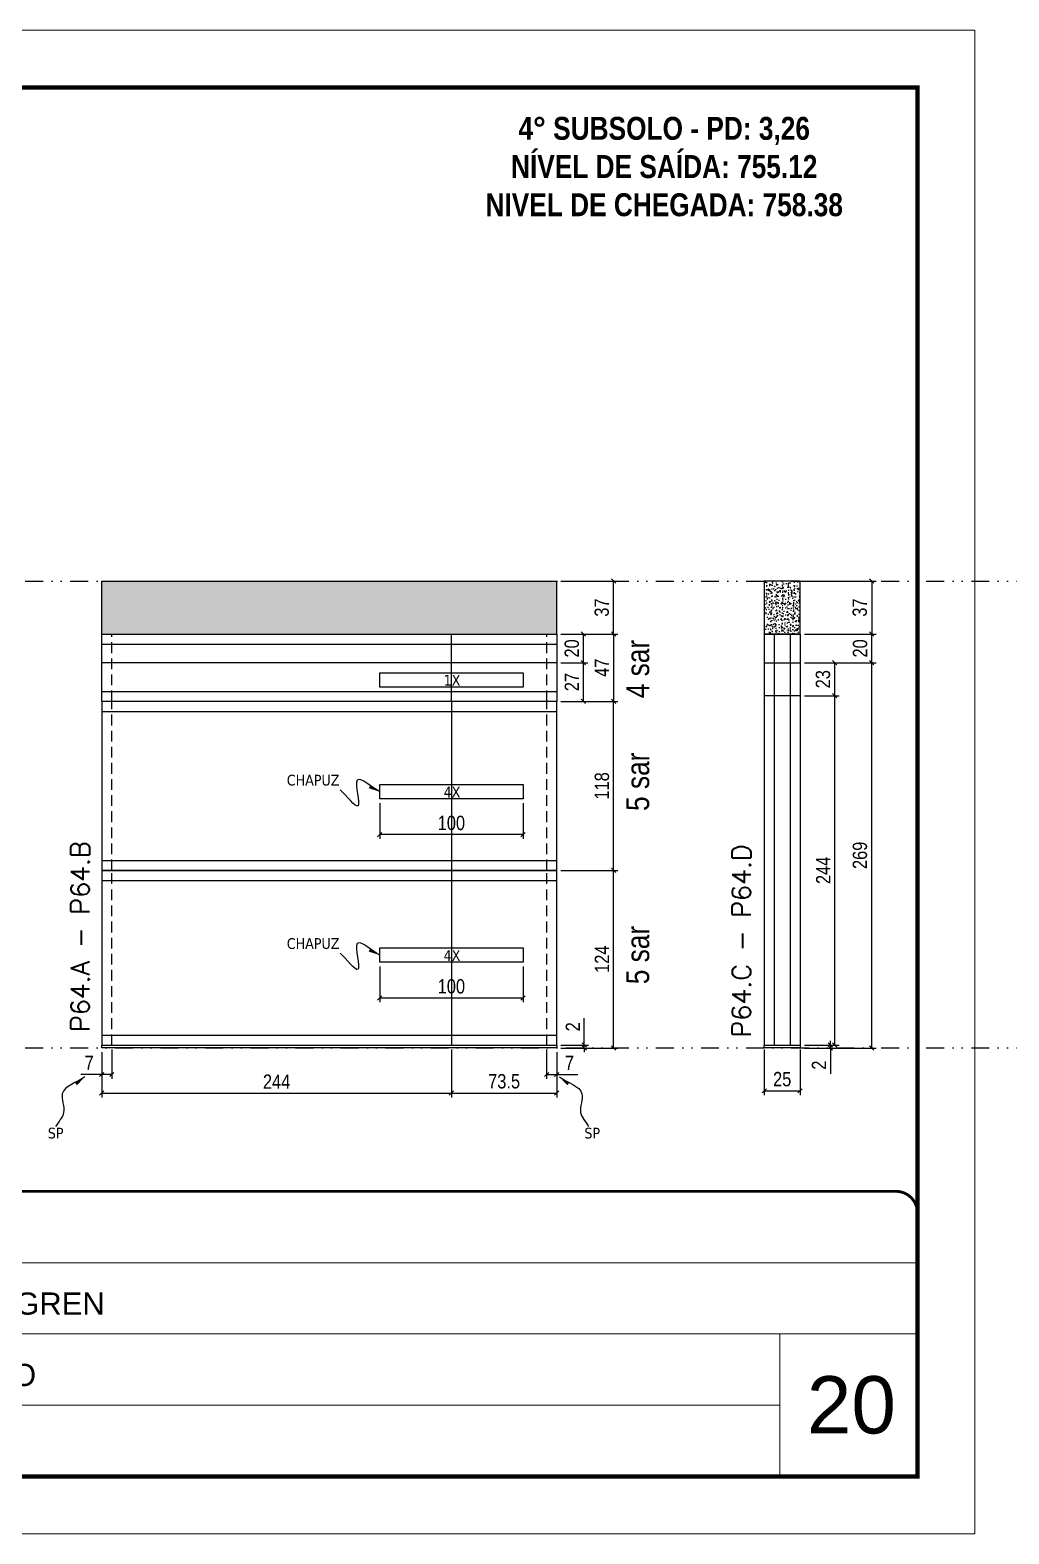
# Model space of a CAD drawing. Header units: millimetres. Extents: x 13777 to 27878, y -21631 to 6985.
# Drawn here: x 20008 to 20691, y 1340 to 2390 of the extents above; entities that cross this region are included whole.
import ezdxf

# ---------------------------------------------------------------- set-up
doc = ezdxf.new("R2010")
doc.units = ezdxf.units.MM
for name, pattern in [('CONTINUO', [0]), ('DASHED', [0.75, 0.5, -0.25]), ('DIVIDE2', [0.625, 0.25, -0.125, 0, -0.125, 0, -0.125]), ('HIDDEN', [0.375, 0.25, -0.125])]:
    doc.linetypes.add(name, pattern=pattern)
for name, color, linetype, lineweight in [('CARIMBO', 255, 'Continuous', 9), ('Folhas', 255, 'Continuous', 9), ('SARRAFO DE PRESSAO', 251, 'DASHED', 9), ('Texto Seção', 7, 'Continuous', 15)]:
    doc.layers.add(name, color=color, linetype=linetype, lineweight=lineweight)
for name, color, linetype in [('COTA', 241, 'Continuous'), ('NOMENCLATURA', 7, 'Continuous'), ('Nível', 160, 'Continuous'), ('Painéis', 200, 'Continuous'), ('Romaneio', 10, 'Continuous'), ('SARR_2.2x10', 60, 'Continuous'), ('SARR_2.2x7', 40, 'Continuous'), ('Sarrafo de Pressão', 42, 'HIDDEN'), ('texto', 7, 'Continuous')]:
    doc.layers.add(name, color=color, linetype=linetype)
doc.styles.add('ARIAL', font='arial.ttf')
doc.styles.add('ARIAL_NARROW', font='ARIALN.TTF', dxfattribs={"height": 0.2})
doc.styles.add('COTA TECNICA', font='techl___.ttf', dxfattribs={"height": 10})
doc.styles.add('COTA TECNICA-50', font='techl___.ttf', dxfattribs={"height": 10})
doc.styles.add('REGUA-120', font='ROMANS.shx', dxfattribs={"height": 15})
doc.styles.add('ROMANC', font='techb___.ttf', dxfattribs={"height": 2.5})
doc.styles.get("Standard").update_dxf_attribs({"font": 'arial.ttf'})
doc.styles.add('Tecnologia', font='')
doc.styles.get('Tecnologia').set_extended_font_data('Forgotten Futurist')
doc.dimstyles.new('COTA PAINEL-50', dxfattribs={"dimtxt": 10, "dimasz": 3, "dimexe": 3, "dimexo": 3, "dimgap": 3, "dimtad": 1, "dimdec": 1, "dimzin": 12, "dimdsep": 46, "dimtxsty": 'COTA TECNICA-50', "dimblk1": 'OBLIQUE', "dimblk2": 'OBLIQUE', "dimsah": 1, "dimcen": 0.9, "dimclrd": 4, "dimclre": 4, "dimclrt": 240, "dimadec": 1, "dimazin": 3, "dimtfac": 1, "dimtdec": 1, "dimtmove": 0, "dimatfit": 3, "dimfxl": 1, "dimtolj": 1, "dimtzin": 12, "dimarcsym": 0})
doc.dimstyles.new('PAINEL', dxfattribs={"dimtxt": 10, "dimasz": 3, "dimexe": 3, "dimexo": 3, "dimgap": 3, "dimtad": 1, "dimdec": 1, "dimzin": 12, "dimdsep": 46, "dimtxsty": 'COTA TECNICA', "dimblk1": 'OBLIQUE', "dimblk2": 'OBLIQUE', "dimsah": 1, "dimcen": 0.9, "dimclrd": 4, "dimclre": 4, "dimclrt": 240, "dimadec": 1, "dimazin": 3, "dimtfac": 1, "dimtdec": 1, "dimtmove": 0, "dimatfit": 3, "dimfxl": 1, "dimtolj": 1, "dimtzin": 12, "dimarcsym": 0})
doc.dimstyles.get("Standard").update_dxf_attribs({"dimtxt": 0.18, "dimasz": 0.18, "dimexe": 0.18, "dimexo": 0.0625, "dimgap": 0.09, "dimtad": 0, "dimtih": 1, "dimtoh": 1, "dimdec": 4, "dimzin": 0, "dimdsep": 46, "dimtxsty": 'Standard', "dimcen": 0.09, "dimadec": 0, "dimazin": 0, "dimtfac": 1, "dimtdec": 4, "dimtofl": 0, "dimtmove": 0, "dimatfit": 3, "dimfxl": 1, "dimtolj": 1, "dimtzin": 0, "dimarcsym": 0})

# ---------------------------------------------------------------- blocks, each defined once
blk = doc.blocks.new('9999999999')
at = {"color": 30, "linetype": 'CONTINUO'}
for p, q in [((98564.6, 34230.2), (98564.6, 34429.4)), ((98564.6, 34379.6), (99584, 34379.6)), ((98564.6, 34329.8), (99488, 34329.8)), ((99584, 34329.8), (99488, 34329.8)), ((99488, 34329.8), (99488, 34230.2)), ((98564.6, 34280), (99488, 34280))]:
    blk.add_line(p, q, dxfattribs=at)
at = {"color": 30, "linetype": 'CONTINUO', "const_width": 2}
blk.add_lwpolyline([(99584, 34230.2), (99584, 34414.4, 0.414214), (99569, 34429.4), (98229, 34429.4, 0.414214), (98214, 34414.4), (98214, 34245.2, 0.414214), (98229, 34230.2), (99584, 34230.2)], format="xyb", dxfattribs=at)
at = {"layer": 'Folhas'}
blk.add_lwpolyline([(98139, 34190.2), (99624, 34190.2), (99624, 35240.2), (98139, 35240.2)], close=True, dxfattribs=at)
at = {"layer": 'Folhas', "color": 30, "const_width": 3}
blk.add_lwpolyline([(98214, 34230.2), (99584, 34230.2), (99584, 35200.2), (98214, 35200.2)], close=True, dxfattribs=at)
at = {"color": 7, "linetype": 'Continuous', "ltscale": 5, "style": 'ARIAL'}
for s, height, p in [('SKR', 15.48, (98837.7, 34393.1)), ('LEAF LOEFGREN', 15.483, (98837.7, 34343.3)), ('4° SUBSOLO', 15.48, (98837.7, 34293.5)), ('NOVA SISTEMAS CONSTRUTIVOS', 11.059, (98263.2, 34267.2)), ('PILARES', 15.48, (98837.7, 34243.7))]:
    blk.add_text(s, height=height, dxfattribs=at).set_placement(p)
at = {"layer": 'Folhas', "color": 7, "style": 'Tecnologia', "width": 1.5}
for s, p in [('CLIENTE:', (98573.7, 34397.2)), ('OBRA:', (98573.7, 34347.3)), ('PAVIMENTO:', (98573.7, 34297.5)), ('PROJETO:', (98573.7, 34247.7))]:
    blk.add_text(s, height=14, dxfattribs=at).set_placement(p)
blk = doc.blocks.new('_Oblique')
at = {"color": 0, "linetype": 'ByBlock', "lineweight": -2}
blk.add_line((-0.5, -0.5), (0.5, 0.5), dxfattribs=at)
blk = doc.blocks.new('*D506')
at = {"layer": 'COTA', "color": 4, "lineweight": -2, "transparency": 16777216}
for p, q in [((20057.7, 1676.7), (20057.7, 1658.2)), ((20064.7, 1678.7), (20064.7, 1658.2)), ((20057.7, 1661.2), (20043, 1661.2)), ((20064.7, 1661.2), (20057.7, 1661.2))]:
    blk.add_line(p, q, dxfattribs=at)
at = {"layer": 'Defpoints', "color": 0, "transparency": 16777216}
for p in [(20064.7, 1681.7), (20057.7, 1679.7), (20057.7, 1661.2)]:
    blk.add_point(p, dxfattribs=at)
at = {"layer": 'COTA', "color": 4, "lineweight": -2, "transparency": 16777216, "xscale": 3, "yscale": 3, "zscale": 3, "rotation": 180}
blk.add_blockref('_Oblique', (20057.7, 1661.2), dxfattribs=at)
at = {"layer": 'COTA', "color": 4, "lineweight": -2, "transparency": 16777216, "xscale": 3, "yscale": 3, "zscale": 3}
blk.add_blockref('_Oblique', (20064.7, 1661.2), dxfattribs=at)
at = {"layer": 'COTA', "color": 240, "transparency": 16777216, "insert": (20048.9, 1669.3), "char_height": 10, "attachment_point": 5, "style": 'COTA TECNICA-50'}
blk.add_mtext('\\A1;7', dxfattribs=at)
blk = doc.blocks.new('*D507')
at = {"layer": 'COTA', "color": 4, "lineweight": -2, "transparency": 16777216}
for p, q in [((20368.2, 1678.7), (20368.2, 1658.2)), ((20375.2, 1676.7), (20375.2, 1658.2)), ((20368.2, 1661.2), (20375.2, 1661.2)), ((20375.2, 1661.2), (20390, 1661.2))]:
    blk.add_line(p, q, dxfattribs=at)
at = {"layer": 'Defpoints', "color": 0, "transparency": 16777216}
for p in [(20368.2, 1681.7), (20375.2, 1679.7), (20375.2, 1661.2)]:
    blk.add_point(p, dxfattribs=at)
at = {"layer": 'COTA', "color": 4, "lineweight": -2, "transparency": 16777216, "xscale": 3, "yscale": 3, "zscale": 3, "rotation": 180}
blk.add_blockref('_Oblique', (20368.2, 1661.2), dxfattribs=at)
at = {"layer": 'COTA', "color": 4, "lineweight": -2, "transparency": 16777216, "xscale": 3, "yscale": 3, "zscale": 3}
blk.add_blockref('_Oblique', (20375.2, 1661.2), dxfattribs=at)
at = {"layer": 'COTA', "color": 240, "transparency": 16777216, "insert": (20384.1, 1669.3), "char_height": 10, "attachment_point": 5, "style": 'COTA TECNICA-50'}
blk.add_mtext('\\A1;7', dxfattribs=at)
blk = doc.blocks.new('*D508')
at = {"layer": 'Defpoints', "color": 0, "linetype": 'ByBlock', "transparency": 16777216}
for p in [(20375.2, 1803.7), (20414.9, 1803.7), (20375.2, 1679.7)]:
    blk.add_point(p, dxfattribs=at)
at = {"layer": 'Romaneio', "color": 4, "linetype": 'ByBlock', "lineweight": -2, "transparency": 16777216}
for p, q in [((20378.2, 1803.7), (20417.9, 1803.7)), ((20414.9, 1679.7), (20414.9, 1803.7)), ((20378.2, 1679.7), (20417.9, 1679.7))]:
    blk.add_line(p, q, dxfattribs=at)
at = {"layer": 'Romaneio', "color": 4, "linetype": 'ByBlock', "lineweight": -2, "transparency": 16777216, "xscale": 3, "yscale": 3, "zscale": 3}
for p, rotation in [((20414.9, 1803.7), 90), ((20414.9, 1679.7), 270)]:
    blk.add_blockref('_Oblique', p, dxfattribs=dict(at, rotation=rotation))
at = {"layer": 'Romaneio', "color": 240, "linetype": 'ByBlock', "transparency": 16777216, "insert": (20406.8, 1741.7), "char_height": 10, "attachment_point": 5, "rotation": 90, "style": 'COTA TECNICA'}
blk.add_mtext('\\A1;124', dxfattribs=at)
blk = doc.blocks.new('*D509')
at = {"layer": 'Defpoints', "color": 0, "linetype": 'ByBlock', "transparency": 16777216}
for p in [(20375.2, 1803.7), (20414.9, 1803.7), (20375.2, 1679.7)]:
    blk.add_point(p, dxfattribs=at)
at = {"layer": 'Romaneio', "color": 4, "linetype": 'ByBlock', "lineweight": -2, "transparency": 16777216}
for p, q in [((20378.2, 1803.7), (20417.9, 1803.7)), ((20414.9, 1679.7), (20414.9, 1803.7)), ((20378.2, 1679.7), (20417.9, 1679.7))]:
    blk.add_line(p, q, dxfattribs=at)
at = {"layer": 'Romaneio', "color": 4, "linetype": 'ByBlock', "lineweight": -2, "transparency": 16777216, "xscale": 3, "yscale": 3, "zscale": 3}
for p, rotation in [((20414.9, 1803.7), 90), ((20414.9, 1679.7), 270)]:
    blk.add_blockref('_Oblique', p, dxfattribs=dict(at, rotation=rotation))
at = {"layer": 'Romaneio', "color": 240, "linetype": 'ByBlock', "transparency": 16777216, "insert": (20406.8, 1741.7), "char_height": 10, "attachment_point": 5, "rotation": 90, "style": 'COTA TECNICA'}
blk.add_mtext('\\A1;124', dxfattribs=at)
blk = doc.blocks.new('*D510')
at = {"layer": 'COTA', "color": 4, "lineweight": -2, "transparency": 16777216}
for p, q in [((20378.2, 1921.7), (20417.9, 1921.7)), ((20414.9, 1803.7), (20414.9, 1921.7)), ((20378.2, 1803.7), (20417.9, 1803.7))]:
    blk.add_line(p, q, dxfattribs=at)
at = {"layer": 'Defpoints', "color": 0, "transparency": 16777216}
for p in [(20375.2, 1921.7), (20414.9, 1921.7), (20375.2, 1803.7)]:
    blk.add_point(p, dxfattribs=at)
at = {"layer": 'COTA', "color": 4, "lineweight": -2, "transparency": 16777216, "xscale": 3, "yscale": 3, "zscale": 3}
for p, rotation in [((20414.9, 1921.7), 90), ((20414.9, 1803.7), 270)]:
    blk.add_blockref('_Oblique', p, dxfattribs=dict(at, rotation=rotation))
at = {"layer": 'COTA', "color": 240, "transparency": 16777216, "insert": (20406.8, 1862.7), "char_height": 10, "attachment_point": 5, "rotation": 90, "style": 'COTA TECNICA-50'}
blk.add_mtext('\\A1;118', dxfattribs=at)
blk = doc.blocks.new('*D511')
at = {"layer": 'COTA', "color": 4, "lineweight": -2, "transparency": 16777216}
for p, q in [((20394.5, 1681.7), (20394.5, 1700.5)), ((20378.2, 1681.7), (20397.5, 1681.7)), ((20394.5, 1679.7), (20394.5, 1681.7)), ((20378.2, 1679.7), (20397.5, 1679.7)), ((20394.5, 1679.7), (20394.5, 1676.7))]:
    blk.add_line(p, q, dxfattribs=at)
at = {"layer": 'Defpoints', "color": 0, "transparency": 16777216}
for p in [(20375.2, 1681.7), (20375.2, 1679.7), (20394.5, 1679.7)]:
    blk.add_point(p, dxfattribs=at)
at = {"layer": 'COTA', "color": 4, "lineweight": -2, "transparency": 16777216, "xscale": 3, "yscale": 3, "zscale": 3}
for p, rotation in [((20394.5, 1681.7), 270), ((20394.5, 1679.7), 90)]:
    blk.add_blockref('_Oblique', p, dxfattribs=dict(at, rotation=rotation))
at = {"layer": 'COTA', "color": 240, "transparency": 16777216, "insert": (20386.5, 1694.5), "char_height": 10, "attachment_point": 5, "rotation": 90, "style": 'COTA TECNICA-50'}
blk.add_mtext('\\A1;2', dxfattribs=at)
blk = doc.blocks.new('*D537')
at = {"layer": 'COTA', "color": 4, "lineweight": -2, "transparency": 16777216}
for p, q in [((20057.7, 1676.7), (20057.7, 1645.2)), ((20301.7, 1678.7), (20301.7, 1645.2)), ((20057.7, 1648.2), (20301.7, 1648.2))]:
    blk.add_line(p, q, dxfattribs=at)
at = {"layer": 'Defpoints', "color": 0, "transparency": 16777216}
for p in [(20301.7, 1681.7), (20057.7, 1679.7), (20301.7, 1648.2)]:
    blk.add_point(p, dxfattribs=at)
at = {"layer": 'COTA', "color": 4, "lineweight": -2, "transparency": 16777216, "xscale": 3, "yscale": 3, "zscale": 3, "rotation": 180}
blk.add_blockref('_Oblique', (20057.7, 1648.2), dxfattribs=at)
at = {"layer": 'COTA', "color": 4, "lineweight": -2, "transparency": 16777216, "xscale": 3, "yscale": 3, "zscale": 3}
blk.add_blockref('_Oblique', (20301.7, 1648.2), dxfattribs=at)
at = {"layer": 'COTA', "color": 240, "transparency": 16777216, "insert": (20179.7, 1656.2), "char_height": 10, "attachment_point": 5, "style": 'COTA TECNICA-50'}
blk.add_mtext('\\A1;244', dxfattribs=at)
blk = doc.blocks.new('*D538')
at = {"layer": 'COTA', "color": 4, "lineweight": -2, "transparency": 16777216}
for p, q in [((20301.7, 1678.7), (20301.7, 1645.2)), ((20375.2, 1676.7), (20375.2, 1645.2)), ((20301.7, 1648.2), (20375.2, 1648.2))]:
    blk.add_line(p, q, dxfattribs=at)
at = {"layer": 'Defpoints', "color": 0, "transparency": 16777216}
for p in [(20301.7, 1681.7), (20375.2, 1679.7), (20375.2, 1648.2)]:
    blk.add_point(p, dxfattribs=at)
at = {"layer": 'COTA', "color": 4, "lineweight": -2, "transparency": 16777216, "xscale": 3, "yscale": 3, "zscale": 3, "rotation": 180}
blk.add_blockref('_Oblique', (20301.7, 1648.2), dxfattribs=at)
at = {"layer": 'COTA', "color": 4, "lineweight": -2, "transparency": 16777216, "xscale": 3, "yscale": 3, "zscale": 3}
blk.add_blockref('_Oblique', (20375.2, 1648.2), dxfattribs=at)
at = {"layer": 'COTA', "color": 240, "transparency": 16777216, "insert": (20338.5, 1656.4), "char_height": 10, "attachment_point": 5, "style": 'COTA TECNICA-50'}
blk.add_mtext('\\A1;73.5', dxfattribs=at)
blk = doc.blocks.new('*D539')
at = {"layer": 'COTA', "color": 4, "linetype": 'ByBlock', "lineweight": -2, "transparency": 16777216}
for p, q in [((20251.7, 1736.6), (20251.7, 1711.6)), ((20351.7, 1736.6), (20351.7, 1711.6)), ((20351.7, 1714.6), (20251.7, 1714.6))]:
    blk.add_line(p, q, dxfattribs=at)
at = {"layer": 'Defpoints', "color": 0, "linetype": 'ByBlock', "transparency": 16777216}
for p in [(20251.7, 1739.6), (20351.7, 1739.6), (20251.7, 1714.6)]:
    blk.add_point(p, dxfattribs=at)
at = {"layer": 'COTA', "color": 4, "linetype": 'ByBlock', "lineweight": -2, "transparency": 16777216, "xscale": 3, "yscale": 3, "zscale": 3, "rotation": 180}
blk.add_blockref('_Oblique', (20251.7, 1714.6), dxfattribs=at)
at = {"layer": 'COTA', "color": 4, "linetype": 'ByBlock', "lineweight": -2, "transparency": 16777216, "xscale": 3, "yscale": 3, "zscale": 3}
blk.add_blockref('_Oblique', (20351.7, 1714.6), dxfattribs=at)
at = {"layer": 'COTA', "color": 240, "linetype": 'ByBlock', "transparency": 16777216, "insert": (20301.7, 1722.7), "char_height": 10, "attachment_point": 5, "style": 'COTA TECNICA'}
blk.add_mtext('\\A1;100', dxfattribs=at)
blk = doc.blocks.new('*D540')
at = {"layer": 'COTA', "color": 4, "linetype": 'ByBlock', "lineweight": -2, "transparency": 16777216}
for p, q in [((20251.7, 1850.6), (20251.7, 1825.7)), ((20351.7, 1850.6), (20351.7, 1825.7)), ((20351.7, 1828.7), (20251.7, 1828.7))]:
    blk.add_line(p, q, dxfattribs=at)
at = {"layer": 'Defpoints', "color": 0, "linetype": 'ByBlock', "transparency": 16777216}
for p in [(20251.7, 1853.6), (20351.7, 1853.6), (20251.7, 1828.7)]:
    blk.add_point(p, dxfattribs=at)
at = {"layer": 'COTA', "color": 4, "linetype": 'ByBlock', "lineweight": -2, "transparency": 16777216, "xscale": 3, "yscale": 3, "zscale": 3, "rotation": 180}
blk.add_blockref('_Oblique', (20251.7, 1828.7), dxfattribs=at)
at = {"layer": 'COTA', "color": 4, "linetype": 'ByBlock', "lineweight": -2, "transparency": 16777216, "xscale": 3, "yscale": 3, "zscale": 3}
blk.add_blockref('_Oblique', (20351.7, 1828.7), dxfattribs=at)
at = {"layer": 'COTA', "color": 240, "linetype": 'ByBlock', "transparency": 16777216, "insert": (20301.7, 1836.8), "char_height": 10, "attachment_point": 5, "style": 'COTA TECNICA'}
blk.add_mtext('\\A1;100', dxfattribs=at)
blk = doc.blocks.new('*D548')
at = {"layer": 'COTA', "color": 4, "lineweight": -2, "transparency": 16777216}
for p, q in [((20378.2, 1968.7), (20417.9, 1968.7)), ((20414.9, 1968.7), (20414.9, 1921.7)), ((20378.2, 1921.7), (20417.9, 1921.7))]:
    blk.add_line(p, q, dxfattribs=at)
at = {"layer": 'Defpoints', "color": 0, "transparency": 16777216}
for p in [(20375.2, 1968.7), (20375.2, 1921.7), (20414.9, 1921.7)]:
    blk.add_point(p, dxfattribs=at)
at = {"layer": 'COTA', "color": 4, "lineweight": -2, "transparency": 16777216, "xscale": 3, "yscale": 3, "zscale": 3}
for p, rotation in [((20414.9, 1968.7), 90), ((20414.9, 1921.7), 270)]:
    blk.add_blockref('_Oblique', p, dxfattribs=dict(at, rotation=rotation))
at = {"layer": 'COTA', "color": 240, "transparency": 16777216, "insert": (20406.8, 1945.2), "char_height": 10, "attachment_point": 5, "rotation": 90, "style": 'COTA TECNICA'}
blk.add_mtext('\\A1;47', dxfattribs=at)
blk = doc.blocks.new('*D549')
at = {"layer": 'COTA', "color": 4, "lineweight": -2, "transparency": 16777216}
for p, q in [((20378.2, 2005.7), (20417.9, 2005.7)), ((20414.9, 1968.7), (20414.9, 2005.7)), ((20378.2, 1968.7), (20417.9, 1968.7))]:
    blk.add_line(p, q, dxfattribs=at)
at = {"layer": 'Defpoints', "color": 0, "transparency": 16777216}
for p in [(20375.2, 2005.7), (20414.9, 2005.7), (20375.2, 1968.7)]:
    blk.add_point(p, dxfattribs=at)
at = {"layer": 'COTA', "color": 4, "lineweight": -2, "transparency": 16777216, "xscale": 3, "yscale": 3, "zscale": 3}
for p, rotation in [((20414.9, 2005.7), 90), ((20414.9, 1968.7), 270)]:
    blk.add_blockref('_Oblique', p, dxfattribs=dict(at, rotation=rotation))
at = {"layer": 'COTA', "color": 240, "transparency": 16777216, "insert": (20406.7, 1987.2), "char_height": 10, "attachment_point": 5, "rotation": 90, "style": 'COTA TECNICA'}
blk.add_mtext('\\A1;37', dxfattribs=at)
blk = doc.blocks.new('*D541')
at = {"layer": 'COTA', "color": 4, "lineweight": -2, "transparency": 16777216}
for p, q in [((20378.2, 1948.7), (20396.9, 1948.7)), ((20393.9, 1921.7), (20393.9, 1948.7)), ((20378.2, 1921.7), (20396.9, 1921.7))]:
    blk.add_line(p, q, dxfattribs=at)
at = {"layer": 'Defpoints', "color": 0, "transparency": 16777216}
for p in [(20375.2, 1948.7), (20393.9, 1948.7), (20375.2, 1921.7)]:
    blk.add_point(p, dxfattribs=at)
at = {"layer": 'COTA', "color": 4, "lineweight": -2, "transparency": 16777216, "xscale": 3, "yscale": 3, "zscale": 3}
for p, rotation in [((20393.9, 1948.7), 90), ((20393.9, 1921.7), 270)]:
    blk.add_blockref('_Oblique', p, dxfattribs=dict(at, rotation=rotation))
at = {"layer": 'COTA', "color": 240, "transparency": 16777216, "insert": (20385.8, 1935.2), "char_height": 10, "attachment_point": 5, "rotation": 90, "style": 'COTA TECNICA'}
blk.add_mtext('\\A1;27', dxfattribs=at)
blk = doc.blocks.new('*D542')
at = {"layer": 'COTA', "color": 4, "lineweight": -2, "transparency": 16777216}
for p, q in [((20378.2, 1968.7), (20396.9, 1968.7)), ((20393.9, 1948.7), (20393.9, 1968.7)), ((20378.2, 1948.7), (20396.9, 1948.7))]:
    blk.add_line(p, q, dxfattribs=at)
at = {"layer": 'Defpoints', "color": 0, "transparency": 16777216}
for p in [(20375.2, 1968.7), (20393.9, 1968.7), (20375.2, 1948.7)]:
    blk.add_point(p, dxfattribs=at)
at = {"layer": 'COTA', "color": 4, "lineweight": -2, "transparency": 16777216, "xscale": 3, "yscale": 3, "zscale": 3}
for p, rotation in [((20393.9, 1968.7), 90), ((20393.9, 1948.7), 270)]:
    blk.add_blockref('_Oblique', p, dxfattribs=dict(at, rotation=rotation))
at = {"layer": 'COTA', "color": 240, "transparency": 16777216, "insert": (20385.8, 1958.7), "char_height": 10, "attachment_point": 5, "rotation": 90, "style": 'COTA TECNICA'}
blk.add_mtext('\\A1;20', dxfattribs=at)
blk = doc.blocks.new('*D534')
at = {"layer": 'COTA', "color": 4, "lineweight": -2, "transparency": 16777216}
for p, q in [((20520.1, 1678.7), (20520.1, 1646.8)), ((20545.1, 1678.7), (20545.1, 1646.8)), ((20520.1, 1649.8), (20545.1, 1649.8))]:
    blk.add_line(p, q, dxfattribs=at)
at = {"layer": 'Defpoints', "color": 0, "transparency": 16777216}
for p in [(20520.1, 1681.7), (20545.1, 1681.7), (20545.1, 1649.8)]:
    blk.add_point(p, dxfattribs=at)
at = {"layer": 'COTA', "color": 4, "lineweight": -2, "transparency": 16777216, "xscale": 3, "yscale": 3, "zscale": 3, "rotation": 180}
blk.add_blockref('_Oblique', (20520.1, 1649.8), dxfattribs=at)
at = {"layer": 'COTA', "color": 4, "lineweight": -2, "transparency": 16777216, "xscale": 3, "yscale": 3, "zscale": 3}
blk.add_blockref('_Oblique', (20545.1, 1649.8), dxfattribs=at)
at = {"layer": 'COTA', "color": 240, "transparency": 16777216, "insert": (20532.6, 1657.9), "char_height": 10, "attachment_point": 5, "style": 'COTA TECNICA'}
blk.add_mtext('\\A1;25', dxfattribs=at)
blk = doc.blocks.new('*D535')
at = {"layer": 'COTA', "color": 4, "lineweight": -2, "transparency": 16777216}
for p, q in [((20548.1, 1681.7), (20569.3, 1681.7)), ((20566.3, 1681.7), (20566.3, 1684.7)), ((20566.3, 1681.7), (20566.3, 1679.7)), ((20548.1, 1679.7), (20569.3, 1679.7)), ((20566.3, 1679.7), (20566.3, 1661.6))]:
    blk.add_line(p, q, dxfattribs=at)
at = {"layer": 'Defpoints', "color": 0, "transparency": 16777216}
for p in [(20545.1, 1681.7), (20566.3, 1681.7), (20545.1, 1679.7)]:
    blk.add_point(p, dxfattribs=at)
at = {"layer": 'COTA', "color": 4, "lineweight": -2, "transparency": 16777216, "xscale": 3, "yscale": 3, "zscale": 3}
for p, rotation in [((20566.3, 1681.7), 270), ((20566.3, 1679.7), 90)]:
    blk.add_blockref('_Oblique', p, dxfattribs=dict(at, rotation=rotation))
at = {"layer": 'COTA', "color": 240, "transparency": 16777216, "insert": (20558.3, 1667.7), "char_height": 10, "attachment_point": 5, "rotation": 90, "style": 'COTA TECNICA-50'}
blk.add_mtext('\\A1;2', dxfattribs=at)
blk = doc.blocks.new('*D552')
at = {"layer": 'COTA', "color": 4, "linetype": 'ByBlock', "lineweight": -2, "transparency": 16777216}
for p, q in [((20548.1, 2005.7), (20598.1, 2005.7)), ((20595.1, 2005.7), (20595.1, 1968.7)), ((20548.1, 1968.7), (20598.1, 1968.7))]:
    blk.add_line(p, q, dxfattribs=at)
at = {"layer": 'Defpoints', "color": 0, "linetype": 'ByBlock', "transparency": 16777216}
for p in [(20545.1, 2005.7), (20545.1, 1968.7), (20595.1, 1968.7)]:
    blk.add_point(p, dxfattribs=at)
at = {"layer": 'COTA', "color": 4, "linetype": 'ByBlock', "lineweight": -2, "transparency": 16777216, "xscale": 3, "yscale": 3, "zscale": 3}
for p, rotation in [((20595.1, 2005.7), 90), ((20595.1, 1968.7), 270)]:
    blk.add_blockref('_Oblique', p, dxfattribs=dict(at, rotation=rotation))
at = {"layer": 'COTA', "color": 240, "linetype": 'ByBlock', "transparency": 16777216, "insert": (20586.8, 1987.2), "char_height": 10, "attachment_point": 5, "rotation": 90, "style": 'COTA TECNICA'}
blk.add_mtext('\\A1;37', dxfattribs=at)
blk = doc.blocks.new('*D536')
at = {"layer": 'COTA', "color": 4, "lineweight": -2, "transparency": 16777216}
for p, q in [((20548.1, 1948.7), (20598.1, 1948.7)), ((20595.1, 1679.7), (20595.1, 1948.7)), ((20548.1, 1679.7), (20598.1, 1679.7))]:
    blk.add_line(p, q, dxfattribs=at)
at = {"layer": 'Defpoints', "color": 0, "transparency": 16777216}
for p in [(20545.1, 1948.7), (20595.1, 1948.7), (20545.1, 1679.7)]:
    blk.add_point(p, dxfattribs=at)
at = {"layer": 'COTA', "color": 4, "lineweight": -2, "transparency": 16777216, "xscale": 3, "yscale": 3, "zscale": 3}
for p, rotation in [((20595.1, 1948.7), 90), ((20595.1, 1679.7), 270)]:
    blk.add_blockref('_Oblique', p, dxfattribs=dict(at, rotation=rotation))
at = {"layer": 'COTA', "color": 240, "transparency": 16777216, "insert": (20586.9, 1814.2), "char_height": 10, "attachment_point": 5, "rotation": 90, "style": 'COTA TECNICA-50'}
blk.add_mtext('\\A1;269', dxfattribs=at)
blk = doc.blocks.new('*D543')
at = {"layer": 'COTA', "color": 4, "lineweight": -2, "transparency": 16777216}
for p, q in [((20548.1, 1925.7), (20572.3, 1925.7)), ((20569.3, 1681.7), (20569.3, 1925.7)), ((20548.1, 1681.7), (20572.3, 1681.7))]:
    blk.add_line(p, q, dxfattribs=at)
at = {"layer": 'Defpoints', "color": 0, "transparency": 16777216}
for p in [(20545.1, 1925.7), (20569.3, 1925.7), (20545.1, 1681.7)]:
    blk.add_point(p, dxfattribs=at)
at = {"layer": 'COTA', "color": 4, "lineweight": -2, "transparency": 16777216, "xscale": 3, "yscale": 3, "zscale": 3}
for p, rotation in [((20569.3, 1925.7), 90), ((20569.3, 1681.7), 270)]:
    blk.add_blockref('_Oblique', p, dxfattribs=dict(at, rotation=rotation))
at = {"layer": 'COTA', "color": 240, "transparency": 16777216, "insert": (20561.3, 1803.7), "char_height": 10, "attachment_point": 5, "rotation": 90, "style": 'COTA TECNICA'}
blk.add_mtext('\\A1;244', dxfattribs=at)
blk = doc.blocks.new('*D544')
at = {"layer": 'COTA', "color": 4, "lineweight": -2, "transparency": 16777216}
for p, q in [((20548.1, 1948.7), (20572.3, 1948.7)), ((20569.3, 1925.7), (20569.3, 1948.7)), ((20548.1, 1925.7), (20572.3, 1925.7))]:
    blk.add_line(p, q, dxfattribs=at)
at = {"layer": 'Defpoints', "color": 0, "transparency": 16777216}
for p in [(20545.1, 1948.7), (20569.3, 1948.7), (20545.1, 1925.7)]:
    blk.add_point(p, dxfattribs=at)
at = {"layer": 'COTA', "color": 4, "lineweight": -2, "transparency": 16777216, "xscale": 3, "yscale": 3, "zscale": 3}
for p, rotation in [((20569.3, 1948.7), 90), ((20569.3, 1925.7), 270)]:
    blk.add_blockref('_Oblique', p, dxfattribs=dict(at, rotation=rotation))
at = {"layer": 'COTA', "color": 240, "transparency": 16777216, "insert": (20561.1, 1937.2), "char_height": 10, "attachment_point": 5, "rotation": 90, "style": 'COTA TECNICA'}
blk.add_mtext('\\A1;23', dxfattribs=at)
blk = doc.blocks.new('*D545')
at = {"layer": 'COTA', "color": 4, "lineweight": -2, "transparency": 16777216}
for p, q in [((20548.1, 1968.7), (20598.1, 1968.7)), ((20595.1, 1948.7), (20595.1, 1968.7)), ((20548.1, 1948.7), (20598.1, 1948.7))]:
    blk.add_line(p, q, dxfattribs=at)
at = {"layer": 'Defpoints', "color": 0, "transparency": 16777216}
for p in [(20545.1, 1968.7), (20595.1, 1968.7), (20545.1, 1948.7)]:
    blk.add_point(p, dxfattribs=at)
at = {"layer": 'COTA', "color": 4, "lineweight": -2, "transparency": 16777216, "xscale": 3, "yscale": 3, "zscale": 3}
for p, rotation in [((20595.1, 1968.7), 90), ((20595.1, 1948.7), 270)]:
    blk.add_blockref('_Oblique', p, dxfattribs=dict(at, rotation=rotation))
at = {"layer": 'COTA', "color": 240, "transparency": 16777216, "insert": (20587, 1958.7), "char_height": 10, "attachment_point": 5, "rotation": 90, "style": 'COTA TECNICA'}
blk.add_mtext('\\A1;20', dxfattribs=at)

msp = doc.modelspace()

# ---------------------------------------------------------------- hatches: boundary and pattern name
at = {"layer": 'COTA'}
h = msp.add_hatch(dxfattribs=at)
h.set_pattern_fill('AR-CONC', color=256, scale=0.03)
h.set_pattern_definition([(50, (2143.334, -3455.7253), (5.4655401, -0.4781726), [0.5715, -6.2865]), (355, (2143.334, -3455.7253), (-1.0573026, 5.7317054), [0.4572, -5.0292175]), (100.451445, (2143.7893, -3455.765), (4.4082374, 5.2535326), [0.4857003, -5.3427073]), (46.1842, (2143.334, -3454.201), (8.1323712, -1.2612698), [0.85725, -9.42975]), (96.635558, (2144.0115, -3454.3064), (7.122124, 7.4227837), [0.7285507, -8.0140682]), (351.18415, (2143.334, -3454.201), (7.122124, 7.4227837), [0.685799, -7.543792]), (21, (2144.096, -3454.5823), (4.5484317, -3.0679559), [0.5715, -6.2865]), (326, (2144.096, -3454.5823), (1.8540609, 5.525639), [0.4572, -5.0292]), (71.451445, (2144.475, -3454.838), (6.4024926, 2.457683), [0.4857003, -5.3426981]), (37.5, (2143.3338, -3455.7253), (0.0926581, 2.53665117), [0, -4.96824, 0, -5.1054, 0, -5.04825]), (7.5, (2143.3338, -3455.7253), (2.00458988, 3.00541724), [0, -2.91084, 0, -4.85394, 0, -1.92405]), (327.5, (2141.6345, -3455.7253), (4.06771786, -0.17186232), [0, -1.905, 0, -5.9436, 0, -7.8867]), (317.5, (2140.8725, -3455.7253), (4.44387544, 0.7627947), [0, -2.4765, 0, -3.94716, 0, -5.6007])])
h.paths.add_polyline_path([(20057.75, 2005.71), (20057.75, 1968.71), (20375.25, 1968.71), (20375.25, 2005.71)])
at = {"layer": 'COTA', "linetype": 'ByBlock'}
h = msp.add_hatch(dxfattribs=at)
h.set_pattern_fill('AR-CONC', color=256, scale=0.03)
h.set_pattern_definition([(50, (14848.3946, -7849.1575), (5.46554, -0.4781726), [0.5715, -6.2865]), (355, (14848.3946, -7849.1575), (-1.0573026, 5.7317054), [0.4572, -5.0292175]), (100.451445, (14848.85, -7849.1973), (4.4082374, 5.2535326), [0.4857003, -5.3427073]), (46.1842, (14848.3946, -7847.6335), (8.1323712, -1.26127), [0.85725, -9.42975]), (96.63556, (14849.072, -7847.739), (7.122124, 7.422784), [0.7285507, -8.014068]), (351.18415, (14848.395, -7847.6335), (7.122124, 7.422784), [0.685799, -7.543792]), (21, (14849.1566, -7848.0145), (4.5484317, -3.067956), [0.5715, -6.2865]), (326, (14849.1566, -7848.0145), (1.8540609, 5.525639), [0.4572, -5.0292]), (71.451445, (14849.5357, -7848.27), (6.4024926, 2.457683), [0.4857003, -5.342698]), (37.5, (14848.3946, -7849.1575), (0.0926581, 2.53665117), [0, -4.96824, 0, -5.1054, 0, -5.04825]), (7.5, (14848.3946, -7849.1575), (2.0045899, 3.00541724), [0, -2.91084, 0, -4.85394, 0, -1.92405]), (327.5, (14846.6954, -7849.1575), (4.06771786, -0.17186232), [0, -1.905, 0, -5.9436, 0, -7.8867]), (317.5, (14845.9334, -7849.1575), (4.4438754, 0.7627947), [0, -2.4765, 0, -3.94716, 0, -5.6007])])
h.paths.add_polyline_path([(20545.08, 2005.71), (20521.08, 2005.71), (20521.08, 1968.69), (20545.08, 1968.69)])

# ---------------------------------------------------------------- linework, layer by layer
for p, q in [((20057.75, 1968.71), (20057.75, 2005.71)), ((20057.75, 2005.71), (20375.25, 2005.71)), ((20375.25, 1968.71), (20375.25, 2005.71)), ((20375.25, 1968.71), (20375.25, 2005.71))]:
    msp.add_line(p, q, dxfattribs=at)
msp.add_lwpolyline([(20520.08, 1968.69), (20545.08, 1968.69), (20545.08, 2005.71), (20520.08, 2005.71)], close=True, dxfattribs=at)
at = {"layer": 'Nível', "color": 4, "linetype": 'DIVIDE2', "ltscale": 50}
for p, q in [((13777.11, 2005.71), (21531.15, 2005.71)), ((13777.11, 1679.71), (21531.15, 1679.71))]:
    msp.add_line(p, q, dxfattribs=at)
at = {"layer": 'Painéis'}
for p, q in [((20301.75, 1921.71), (20301.75, 1968.71)), ((20520.08, 1968.69), (20520.08, 1681.71)), ((20520.08, 1968.69), (20545.08, 1968.69)), ((20545.08, 1968.69), (20520.08, 1968.69)), ((20545.08, 1968.69), (20545.08, 1681.71)), ((20375.25, 1948.71), (20057.75, 1948.71)), ((20520.08, 1948.71), (20545.08, 1948.71)), ((20301.75, 1921.71), (20301.75, 1681.71)), ((20520.08, 1925.71), (20545.08, 1925.71)), ((20520.08, 1681.71), (20545.08, 1681.71)), ((20520.08, 1681.71), (20545.08, 1681.71)), ((20520.08, 1679.71), (20520.08, 1681.71)), ((20545.08, 1681.71), (20545.08, 1679.71)), ((20545.08, 1679.71), (20520.08, 1679.71))]:
    msp.add_line(p, q, dxfattribs=at)
for points in [[(20057.75, 1968.71), (20375.25, 1968.71), (20375.25, 1921.71), (20057.75, 1921.71)], [(20375.25, 1921.71), (20057.75, 1921.71), (20057.75, 1803.71), (20375.25, 1803.71)], [(20375.25, 1803.71), (20057.75, 1803.71), (20057.75, 1681.71), (20375.25, 1681.71)], [(20375.25, 1679.71), (20057.75, 1679.71), (20057.75, 1681.71), (20375.25, 1681.71)]]:
    msp.add_lwpolyline(points, close=True, dxfattribs=at)
at = {"layer": 'SARR_2.2x10'}
for points in [[(20251.75, 1941.71), (20351.75, 1941.71), (20351.75, 1931.71), (20251.75, 1931.71)], [(20251.75, 1863.63), (20351.75, 1863.63), (20351.75, 1853.63), (20251.75, 1853.63)], [(20251.75, 1749.55), (20351.75, 1749.55), (20351.75, 1739.55), (20251.75, 1739.55)]]:
    msp.add_lwpolyline(points, close=True, dxfattribs=at)
at = {"layer": 'SARR_2.2x7'}
for p, q in [((20527.08, 1968.69), (20527.08, 1948.71)), ((20538.08, 1968.69), (20538.08, 1948.71)), ((20057.75, 1961.71), (20301.75, 1961.71)), ((20301.75, 1961.71), (20375.25, 1961.71)), ((20527.08, 1948.71), (20527.08, 1681.71)), ((20538.08, 1948.71), (20538.08, 1681.71)), ((20057.75, 1928.71), (20301.75, 1928.71)), ((20301.75, 1928.71), (20375.25, 1928.71)), ((20057.75, 1914.71), (20301.75, 1914.71)), ((20301.75, 1914.71), (20375.25, 1914.71)), ((20057.75, 1810.71), (20301.75, 1810.71)), ((20301.75, 1810.71), (20375.25, 1810.71)), ((20057.75, 1796.71), (20301.75, 1796.71)), ((20301.75, 1796.71), (20375.25, 1796.71)), ((20057.75, 1688.71), (20301.75, 1688.71)), ((20301.75, 1688.71), (20375.25, 1688.71))]:
    msp.add_line(p, q, dxfattribs=at)
at = {"layer": 'Sarrafo de Pressão', "ltscale": 30}
for p, q in [((20064.75, 1921.71), (20064.75, 1968.71)), ((20368.25, 1921.71), (20368.25, 1968.71)), ((20064.75, 1803.71), (20064.75, 1921.71)), ((20368.25, 1803.71), (20368.25, 1921.71)), ((20064.75, 1681.71), (20064.75, 1803.71)), ((20368.25, 1681.71), (20368.25, 1803.71))]:
    msp.add_line(p, q, dxfattribs=at)

# ---------------------------------------------------------------- block references
at = {"layer": 'SARRAFO DE PRESSAO', "color": 6, "linetype": 'ByBlock'}
msp.add_blockref('9999999999', (-78957.01, -32849.78), dxfattribs=at)

# ---------------------------------------------------------------- texts
at = {"layer": 'CARIMBO', "style": 'ARIAL'}
msp.add_text('20', height=40, dxfattribs=at).set_placement((20549.83, 1410.57))
at = {"layer": 'NOMENCLATURA', "style": 'ARIAL_NARROW'}
for s, p in [('4 sar', (20439.76, 1923.91)), ('5 sar', (20439.76, 1845.23)), ('5 sar', (20439.76, 1724.23))]:
    msp.add_text(s, height=16, rotation=90, dxfattribs=at).set_placement(p)
at = {"layer": 'NOMENCLATURA', "color": 2, "insert": (20450.25, 2356.49), "char_height": 16, "attachment_point": 2, "style": 'ROMANC'}
msp.add_mtext_dynamic_manual_height_columns('\\P4° SUBSOLO - PD: 3,26\\PNÍVEL DE SAÍDA: 755.12\\PNIVEL DE CHEGADA: 758.38', width=300.2766, gutter_width=1, heights=[0], dxfattribs=at)
at = {"layer": 'texto', "color": 0, "char_height": 7.5, "attachment_point": 5}
for s, insert in [('{\\fTahoma|b0|i0|c0|p34;\\C4;1X}', (20302.14, 1936.42)), ('{\\fTahoma|b0|i0|c0|p34;\\C4;CHAPUZ}', (20205.19, 1866.65)), ('{\\fTahoma|b0|i0|c0|p34;\\C4;4X}', (20302.14, 1858.34)), ('{\\fTahoma|b0|i0|c0|p34;\\C4;CHAPUZ}', (20205.19, 1752.57)), ('{\\fTahoma|b0|i0|c0|p34;\\C4;4X}', (20302.14, 1744.26)), ('{\\fTahoma|b0|i0|c0|p34;\\C4;SP}', (20025.5, 1620.22)), ('{\\fTahoma|b0|i0|c0|p34;\\C4;SP}', (20400.02, 1620.22))]:
    msp.add_mtext(s, dxfattribs=dict(at, insert=insert))
at = {"layer": 'Texto Seção', "char_height": 13, "attachment_point": 7, "rotation": 90, "style": 'REGUA-120'}
for s, insert, width in [('P64.A - P64.B', (20049.13, 1690.96), 285.3299), ('P64.C - P64.D', (20510.63, 1687.12), 370.6998)]:
    msp.add_mtext(s, dxfattribs=dict(at, insert=insert, width=width))

# ---------------------------------------------------------------- dimensions: what is measured, and where the dimension line sits
at = {"layer": 'COTA'}
for base, p1, p2, angle, dimstyle, picture, middle in [((20414.89, 2005.71), (20375.25, 1968.71), (20375.25, 2005.71), 90, 'PAINEL', '*D549', (20406.67, 1987.21)), ((20414.89, 1921.71), (20375.25, 1968.71), (20375.25, 1921.71), 90, 'PAINEL', '*D548', (20406.81, 1945.21)), ((20393.92, 1948.71), (20375.25, 1921.71), (20375.25, 1948.71), 90, 'PAINEL', '*D541', (20385.84, 1935.21)), ((20595.07, 1948.71), (20545.08, 1679.71), (20545.08, 1948.71), 90, 'COTA PAINEL-50', '*D536', (20586.94, 1814.21)), ((20569.35, 1948.71), (20545.08, 1925.71), (20545.08, 1948.71), 90, 'PAINEL', '*D544', (20561.13, 1937.21)), ((20414.89, 1921.71), (20375.25, 1803.71), (20375.25, 1921.71), 90, 'COTA PAINEL-50', '*D510', (20406.79, 1862.71)), ((20569.35, 1925.71), (20545.08, 1681.71), (20545.08, 1925.71), 90, 'PAINEL', '*D543', (20561.27, 1803.71)), ((20057.75, 1661.2), (20064.75, 1681.71), (20057.75, 1679.71), 180, 'COTA PAINEL-50', '*D506', (20048.88, 1669.27))]:
    dim = msp.add_linear_dim(base=base, p1=p1, p2=p2, angle=angle, dimstyle=dimstyle, dxfattribs=at)
    dim.commit()
    dim.dimension.update_dxf_attribs({"geometry": picture, "text_midpoint": middle})
at = {"layer": 'COTA', "linetype": 'ByBlock'}
dim = msp.add_linear_dim(base=(20595.07, 1968.69), p1=(20545.08, 2005.71), p2=(20545.08, 1968.69), angle=90, dimstyle='PAINEL', dxfattribs=at)
dim.commit()
dim.dimension.update_dxf_attribs({"geometry": '*D552', "text_midpoint": (20586.85, 1987.2)})
at = {"layer": 'COTA'}
dim = msp.add_linear_dim(base=(20393.92, 1968.71), p1=(20375.25, 1948.71), p2=(20375.25, 1968.71), angle=90, dimstyle='PAINEL', override={"dimtmove": 1}, dxfattribs=at)
dim.commit()
dim.dimension.update_dxf_attribs({"geometry": '*D542', "text_midpoint": (20393.92, 1958.71), "dimtype": 160})
for base, p1, p2, dimstyle, picture, middle in [((20595.07, 1968.69), (20545.08, 1948.71), (20545.08, 1968.69), 'PAINEL', '*D545', (20595.07, 1958.7)), ((20394.5, 1679.71), (20375.25, 1681.71), (20375.25, 1679.71), 'COTA PAINEL-50', '*D511', (20394.5, 1694.46)), ((20566.27, 1681.71), (20545.08, 1679.71), (20545.08, 1681.71), 'COTA PAINEL-50', '*D535', (20566.27, 1667.65))]:
    dim = msp.add_linear_dim(base=base, p1=p1, p2=p2, angle=90, dimstyle=dimstyle, dxfattribs=at)
    dim.commit()
    dim.dimension.update_dxf_attribs({"geometry": picture, "text_midpoint": middle, "dimtype": 160})
at = {"layer": 'COTA', "linetype": 'ByBlock'}
for base, p1, p2, picture, middle in [((20251.75, 1828.71), (20351.75, 1853.63), (20251.75, 1853.63), '*D540', (20301.75, 1836.81)), ((20251.75, 1714.63), (20351.75, 1739.55), (20251.75, 1739.55), '*D539', (20301.75, 1722.73))]:
    dim = msp.add_linear_dim(base=base, p1=p1, p2=p2, dimstyle='PAINEL', dxfattribs=at)
    dim.commit()
    dim.dimension.update_dxf_attribs({"geometry": picture, "text_midpoint": middle})
at = {"layer": 'COTA'}
for base, p1, p2, picture, middle in [((20301.75, 1648.15), (20057.75, 1679.71), (20301.75, 1681.71), '*D537', (20179.75, 1656.23)), ((20375.25, 1648.15), (20301.75, 1681.71), (20375.25, 1679.71), '*D538', (20338.5, 1656.37)), ((20375.25, 1661.2), (20368.25, 1681.71), (20375.25, 1679.71), '*D507', (20384.11, 1669.27))]:
    dim = msp.add_linear_dim(base=base, p1=p1, p2=p2, dimstyle='COTA PAINEL-50', dxfattribs=at)
    dim.commit()
    dim.dimension.update_dxf_attribs({"geometry": picture, "text_midpoint": middle})
dim = msp.add_linear_dim(base=(20545.08, 1649.82), p1=(20520.08, 1681.71), p2=(20545.08, 1681.71), dimstyle='PAINEL', override={"dimarcsym": 2}, dxfattribs=at)
dim.commit()
dim.dimension.update_dxf_attribs({"geometry": '*D534', "text_midpoint": (20532.58, 1657.93)})
at = {"layer": 'Romaneio', "linetype": 'ByBlock'}
for picture in ['*D508', '*D509']:
    dim = msp.add_aligned_dim(p1=(20375.25, 1679.71), p2=(20375.25, 1803.71), distance=-39.64, dimstyle='PAINEL', dxfattribs=at)
    dim.commit()
    dim.dimension.update_dxf_attribs({"geometry": picture, "text_midpoint": (20406.81, 1741.71)})

# ---------------------------------------------------------------- leaders
at = {"layer": 'COTA', "path_type": 1}
for points in [[(20251.75, 1858.63), (20235.96, 1866.65), (20236.55, 1848.78), (20224.11, 1859.92)], [(20251.75, 1744.55), (20235.96, 1752.57), (20236.55, 1734.7), (20224.11, 1745.84)], [(20045.92, 1659.53), (20030.13, 1647.69), (20031.06, 1634.69), (20025.5, 1624.91)], [(20377.07, 1659.53), (20392.86, 1647.69), (20391.93, 1634.69), (20397.49, 1624.91)]]:
    msp.add_leader(points, dimstyle='Standard', override={"dimasz": 8}, dxfattribs=at)

doc.saveas('drawing.dxf')
